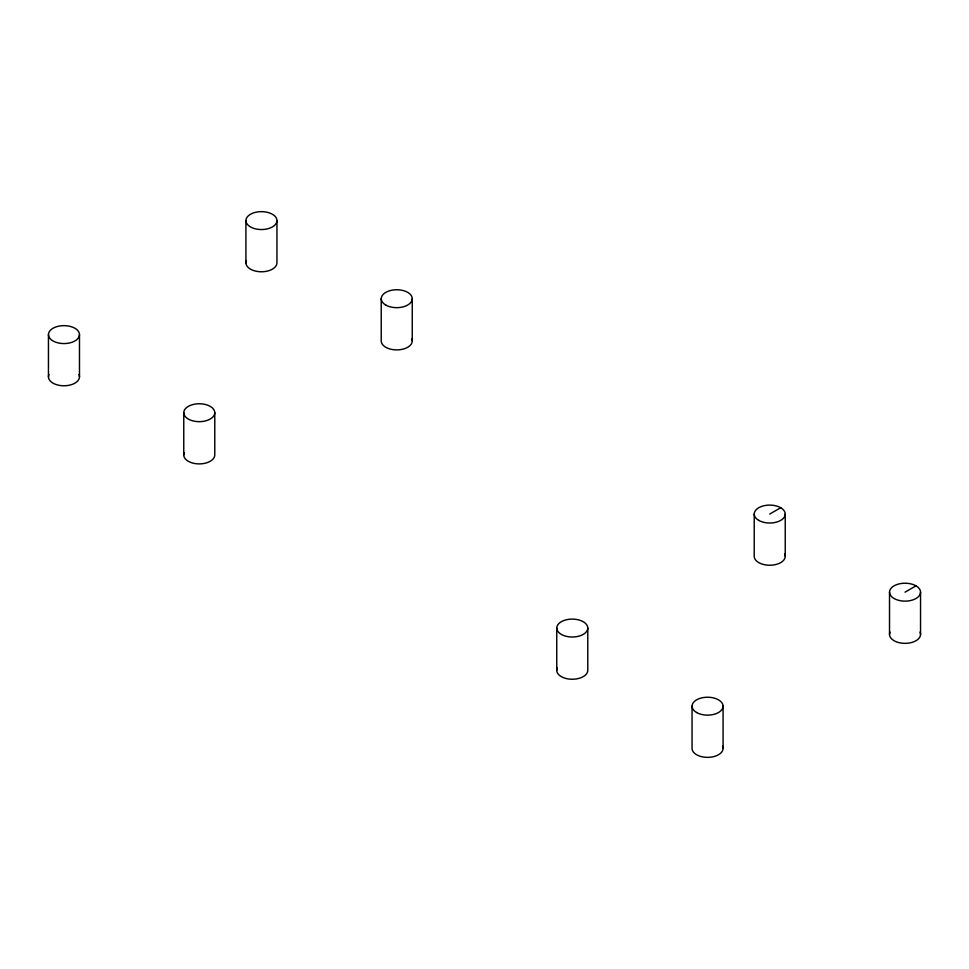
<?xml version="1.0" encoding="UTF-8"?>
<svg xmlns="http://www.w3.org/2000/svg" width="969" height="969" viewBox="0 0 969 969"><rect width="100%" height="100%" fill="white"/><g stroke="black" fill="none" stroke-linecap="round" stroke-linejoin="round"><path stroke-width="1.45" d="M769.737 514.054L780.699 507.72M905.034 592.168L916.008 585.845M920.55 592.168A15.516 8.963 0 0 1 897.282 599.932A15.516 8.963 0 0 1 897.282 584.416A15.516 8.963 0 0 1 920.55 592.168L920.55 634.404M889.518 592.168L889.518 634.404M785.241 514.054L785.241 556.279M754.221 514.054L754.221 556.279A15.516 8.963 0 0 0 771.76 565.169A15.516 8.963 0 0 0 784.72 553.965M723.08 706.183L723.08 748.407M692.048 706.183L692.048 748.407A15.516 8.963 0 0 0 709.587 757.286A15.516 8.963 0 0 0 722.547 746.094M587.783 628.069A15.516 8.963 0 0 1 564.503 635.821A15.516 8.963 0 0 1 564.503 620.305A15.516 8.963 0 0 1 587.783 628.069L587.783 670.294A15.516 8.963 0 0 1 570.244 679.172A15.516 8.963 0 0 1 557.272 667.968M556.751 628.069L556.751 670.294M412.249 298.706L412.249 340.931M381.217 298.706L381.217 340.931A15.516 8.963 0 0 0 398.756 349.821A15.516 8.963 0 0 0 411.728 338.617M276.952 220.593A15.516 8.963 0 0 1 253.672 228.345A15.516 8.963 0 0 1 253.672 212.841A15.516 8.963 0 0 1 276.952 220.593L276.952 262.817A15.516 8.963 0 0 1 259.413 271.695A15.516 8.963 0 0 1 246.453 260.504M245.92 220.593L245.92 262.817M214.779 412.721A15.516 8.963 0 0 1 191.511 420.473A15.516 8.963 0 0 1 191.511 404.957A15.516 8.963 0 0 1 214.779 412.721L214.779 454.945A15.516 8.963 0 0 1 197.24 463.824A15.516 8.963 0 0 1 184.28 452.62M183.759 412.721L183.759 454.945M79.482 334.596A15.516 8.963 0 0 1 56.202 342.36A15.516 8.963 0 0 1 56.202 326.844A15.516 8.963 0 0 1 79.482 334.596L79.482 376.832M48.45 334.596L48.45 376.832M920.017 632.079A15.516 8.963 0 0 1 905.034 643.355A15.516 8.963 0 0 1 890.051 632.079M78.949 374.506A15.516 8.963 0 0 1 63.966 385.783A15.516 8.963 0 0 1 48.983 374.506M758.763 520.389A15.516 8.963 0 0 0 784.72 516.38A15.516 8.963 0 0 0 765.716 505.406A15.516 8.963 0 0 0 758.763 520.389M385.771 305.041A15.516 8.963 0 0 0 411.728 301.032A15.516 8.963 0 0 0 392.724 290.058A15.516 8.963 0 0 0 385.771 305.041M696.602 712.518A15.516 8.963 0 0 0 722.547 708.496A15.516 8.963 0 0 0 703.555 697.535A15.516 8.963 0 0 0 696.602 712.518"/></g></svg>
